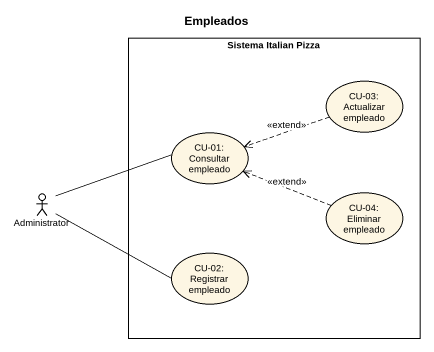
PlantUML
@startuml
title Empleados
rectangle "Sistema Italian Pizza" as Sistema_Italian_Pizza {
  usecase "CU-03: Actualizar empleado" as CU_03_Actualizar_empleado
  usecase "CU-01: Consultar empleado" as CU_01_Consultar_empleado
  usecase "CU-04: Eliminar empleado" as CU_04_Eliminar_empleado
  usecase "CU-02: Registrar empleado" as CU_02_Registrar_empleado
}
actor Administrator
CU_03_Actualizar_empleado .left.> CU_01_Consultar_empleado : <<extend>>
Administrator -right- CU_01_Consultar_empleado
Administrator -right- CU_02_Registrar_empleado
CU_04_Eliminar_empleado .left.> CU_01_Consultar_empleado : <<extend>>
@enduml
